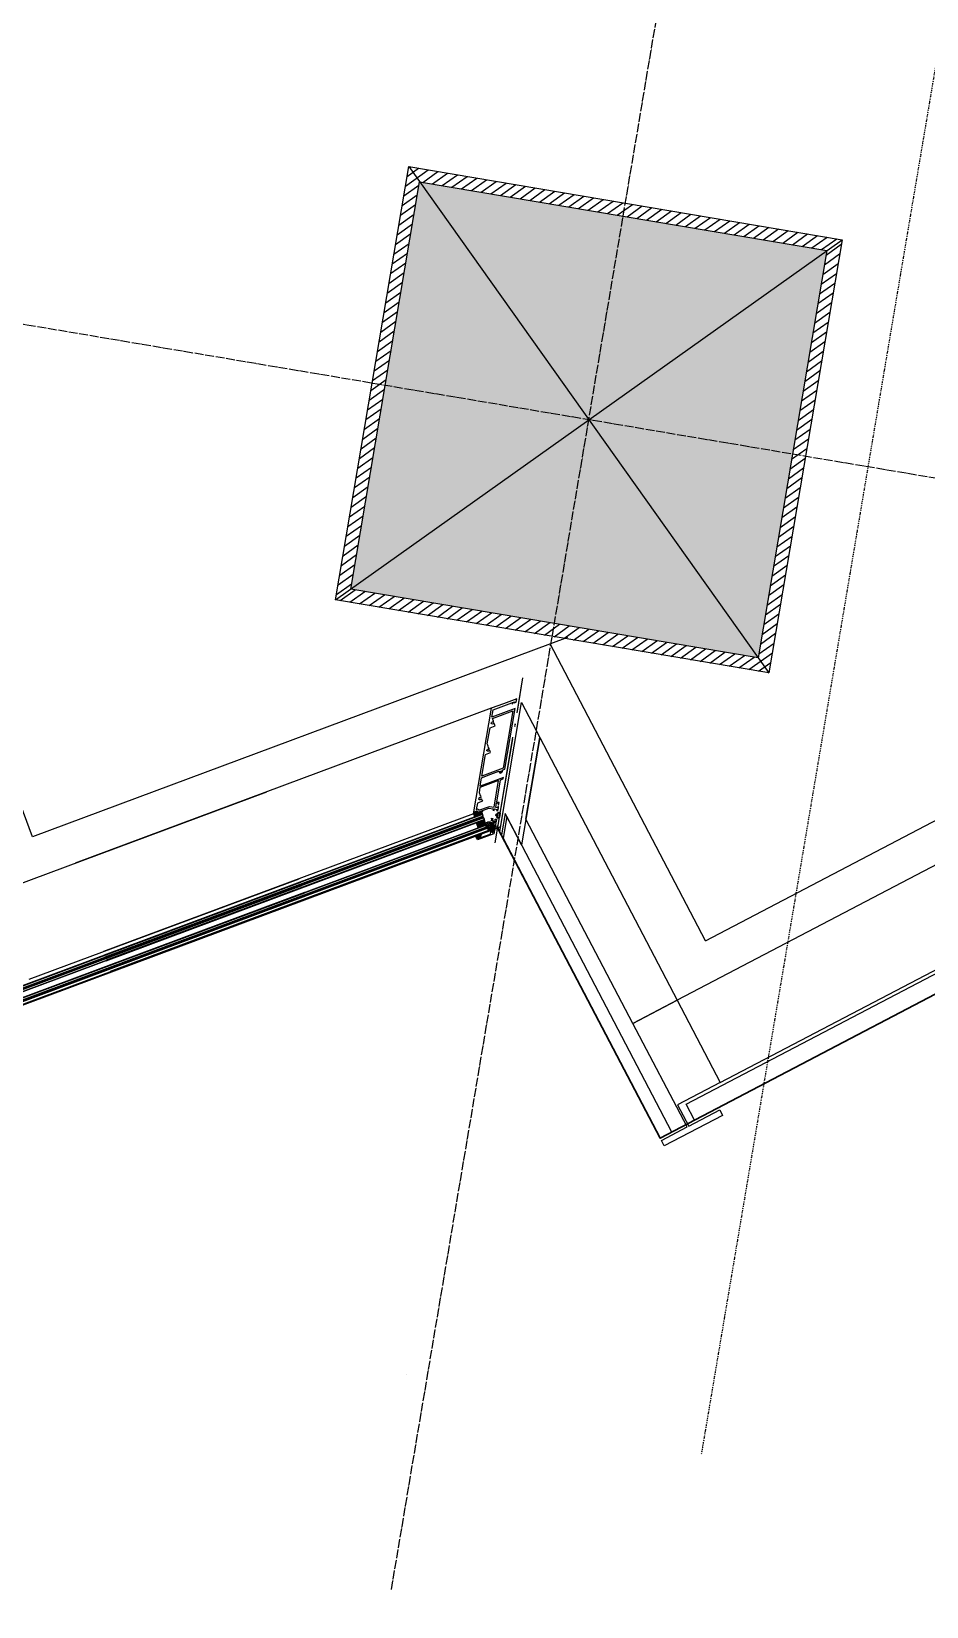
# Model space of a CAD drawing. Extents: x 12199666 to 24617114, y 1197707 to 2548648.
# Drawn here: x 12318444 to 12320480, y 1244491 to 1248075 of the extents above; entities that cross this region are included whole.
import ezdxf

# ---------------------------------------------------------------- set-up
doc = ezdxf.new("R2010")
doc.units = 0
doc.header["$LTSCALE"] = 10
doc.header["$MEASUREMENT"] = 0
for name, pattern in [('TX-COLS-T1-F10~F19$0$HIDDEN', [0.375, 0.25, -0.125]), ('TX-GRID-T1$0$TX-GRID-T1$0$DOTE', [2.42, 2, -0.2, 0.02, -0.2]), ('TX-PLAN-T1-DI$0$DASHDOT2', [0.5, 0.25, -0.125, 0, -0.125]), ('TX-PLAN-T1-F11$0$ACAD_ISO04W100', [30, 24, -3, 0, -3]), ('TX-PLAN-T1-F11$0$DASHED', [0.75, 0.5, -0.25])]:
    doc.linetypes.add(name, pattern=pattern)
doc.layers.add('TX-COLS-T1-F10~F19$0$0-COLS-定位用', color=21, linetype='Continuous', plot=False)
for name, color, linetype in [('TX-COLS-T1-F10~F19$0$0S-COLS', 90, 'TX-COLS-T1-F10~F19$0$HIDDEN'), ('TX-COLS-T1-F10~F19$0$0S-COLS-HATCH', 8, 'Continuous'), ('TX-COLS-T1-F10~F19$0$0S-SCOLS-LINE', 2, 'Continuous'), ('TX-GRID-T1$0$TX-GRID-T1$0$DOTE', 1, 'Continuous'), ('TX-PLAN-T1-DI$0$A-DIMS-100', 1, 'Continuous'), ('TX-PLAN-T1-F11$0$A-FIRE', 1, 'Continuous'), ('TX-PLAN-T1-F11$0$CW', 4, 'Continuous'), ('TX-PLAN-T1-F11$0$F-Alum', 4, 'Continuous'), ('TX-PLAN-T1-F11$0$F-center', 6, 'TX-PLAN-T1-F11$0$ACAD_ISO04W100'), ('TX-PLAN-T1-F11$0$F-concrete', 7, 'Continuous'), ('TX-PLAN-T1-F11$0$F-dim', 1, 'Continuous'), ('TX-PLAN-T1-F11$0$F-Gaskets', 8, 'Continuous'), ('TX-PLAN-T1-F11$0$F-Glass', 5, 'Continuous'), ('TX-PLAN-T1-F11$0$F-seslants', 8, 'Continuous'), ('TX-PLAN-T1-F11$0$F_MISC', 8, 'Continuous'), ('TX-PLAN-T1-F11$0$GLAZING', 8, 'Continuous'), ('TX-PLAN-T1-F11$0$Hatch', 8, 'Continuous'), ('TX-PLAN-T1-F11$0$Hatch @ 1 VP1', 8, 'Continuous'), ('TX-PLAN-T1-F11$0$Hatch @ 1 VPModel', 8, 'Continuous'), ('TX-PLAN-T1-F11$0$PJ', 4, 'Continuous'), ('TX-PLAN-T1-F11$0$TC', 4, 'Continuous')]:
    doc.layers.add(name, color=color, linetype=linetype)
for name, color, linetype, lineweight in [('TX-PLAN-T1-F11$0$_EDO-ALUMINIUM-SECTION', 90, 'Continuous', 30), ('TX-PLAN-T1-F11$0$Xref- ELE$0$Hatch', 9, 'Continuous', 13), ('TX-PLAN-T1-F11$0$Xref- ELE$0$Hatch @ 1 VP1', 9, 'Continuous', 13), ('TX-PLAN-T1-F11$0$Xref- ELE$0$Hatch @ 1 VPModel', 9, 'Continuous', 13), ('TX-PLAN-T1-F11$0$幕墙线', 114, 'Continuous', 30)]:
    doc.layers.add(name, color=color, linetype=linetype, lineweight=lineweight)
doc.styles.add('TX-PLAN-T1-DI$0$XD2008', font='xd-hzs.shx', dxfattribs={"width": 0.7, "bigfont": 'xd-hztxt.shx'})
doc.dimstyles.new('TX-PLAN-T1-DI$0$XD100', dxfattribs={"dimscale": 100, "dimtxt": 3.5, "dimasz": 1.5, "dimexe": 1, "dimexo": 2, "dimgap": 0.5, "dimtad": 1, "dimdec": 0, "dimdsep": 46, "dimtxsty": 'TX-PLAN-T1-DI$0$XD2008', "dimcen": 2.5, "dimclrt": 4, "dimaunit": 1, "dimadec": 0, "dimazin": 0, "dimtfac": 1, "dimtdec": 0, "dimtix": 1, "dimtmove": 2, "dimatfit": 3, "dimfxl": 0, "dimtolj": 1, "dimtzin": 0, "dimarcsym": 0})
pattern_1 = [(0, (41571.4629, 2291.4218), (1.42875, 0.824889), [0.9525, -1.905]), (120, (41571.4629, 2291.4218), (-1.42874983, 0.824889296), [0.9525, -1.905]), (60, (41571.4629, 2291.4218), (1.7e-07, 1.649778296), [-1.905, 0.9525])]
pattern_2 = [(45, (41571.4629, 2291.4218), (-1.122532015, 1.122532015), []), (135, (41571.4629, 2291.4218), (-1.122532015, -1.122532015), [])]
pattern_3 = [(45, (41571.4629, 2291.4218), (-1.122532015, 1.122532015), [])]
pattern_4 = [(45, (41571.4629, 2291.4218), (-1.122532015, 1.122532015), [])]
pattern_5 = [(45, (41571.4629, 2291.4218), (-1.122532015, 1.122532015), [])]

# ---------------------------------------------------------------- blocks, each defined once
blk = doc.blocks.new('TX-GRID-T1')
at = {"layer": 'TX-GRID-T1$0$TX-GRID-T1$0$DOTE', "linetype": 'TX-GRID-T1$0$TX-GRID-T1$0$DOTE'}
for p, q in [((12319262.7, 1244529.3), (12326316.4, 1286338.5)), ((12327353.9, 1245902.4), (12285446.2, 1252972.8))]:
    blk.add_line(p, q, dxfattribs=at)
blk = doc.blocks.new('*U163')
at = {"linetype": 'Continuous'}
for points in [[(-39.6, 1), (-39.6, 715.2), (-41.1, 715.2), (-41.1, 1)], [(-14, 1), (-14, 715.2), (-15.6, 715.2), (-15.6, 1)]]:
    blk.add_hatch(color=4, dxfattribs=at).paths.add_polyline_path(points)
at = {"layer": 'TX-PLAN-T1-F11$0$TC'}
h = blk.add_hatch(dxfattribs=at)
h.set_pattern_fill('ANSI37', color=256, scale=0.5, style=0)
h.set_pattern_definition(pattern_2)
edge = h.paths.add_edge_path()
edge.add_line((-27.6, 10), (-30.6, 10))
edge.add_line((-30.6, 10), (-32.1, 11.5))
edge.add_line((-32.1, 11.5), (-33.6, 11.5))
edge.add_line((-33.6, 11.5), (-33.6, 1))
edge.add_line((-33.6, 1), (-34.6, 0))
edge.add_arc((-27.6, -31.1), 31.9, 77.3332, 102.6668, ccw=False)
edge.add_line((-20.6, 0), (-21.6, 1))
edge.add_line((-21.6, 1), (-21.6, 11.5))
edge.add_line((-21.6, 11.5), (-23.1, 11.5))
edge.add_line((-23.1, 11.5), (-24.6, 10))
edge.add_line((-24.6, 10), (-27.6, 10))
h = blk.add_hatch(dxfattribs=at)
h.set_pattern_fill('ANSI31', color=256, scale=0.5, style=0)
h.set_pattern_definition(pattern_4)
h.paths.add_polyline_path([(-32.1, 20), (-32.1, 11.5), (-33.6, 11.5), (-33.6, 20)])
h = blk.add_hatch(dxfattribs=at)
h.set_pattern_fill('HONEY', color=256, scale=0.3, style=0)
h.set_pattern_definition(pattern_1)
h.paths.add_polyline_path([(-24.9, 10.8), (-23.9, 11.8), (-23.9, 19.2), (-31.3, 19.2), (-31.3, 11.8), (-30.2, 10.8)])
h = blk.add_hatch(dxfattribs=at)
h.set_pattern_fill('ANSI31', color=256, scale=0.5, style=0)
h.set_pattern_definition(pattern_3)
h.paths.add_polyline_path([(-23.1, 20), (-23.1, 11.5), (-21.6, 11.5), (-21.6, 20)])
h = blk.add_hatch(dxfattribs=at)
h.set_pattern_fill('ANSI31', color=256, scale=0.5, style=0)
h.set_pattern_definition(pattern_5)
h.paths.add_polyline_path([(-23.1, 20), (-23.1, 11.5), (-21.6, 11.5), (-21.6, 20)])
at = {"color": 4, "linetype": 'Continuous'}
for points in [[(-39.6, 1), (-39.6, 715.2), (-41.1, 715.2), (-41.1, 1)], [(-14, 1), (-14, 715.2), (-15.6, 715.2), (-15.6, 1)]]:
    blk.add_lwpolyline(points, close=True, dxfattribs=at)
at = {"layer": 'TX-PLAN-T1-F11$0$F-Glass'}
for points in [[(-49.1, 715.2), (-49.1, 1), (-48.1, 0), (-42.1, 0), (-41.1, 1), (-41.1, 715.2)], [(-33.6, 715.2), (-33.6, 1), (-34.6, 0), (-38.6, 0), (-39.6, 1), (-39.6, 715.2)], [(-21.6, 715.2), (-21.6, 1), (-20.6, 0), (-16.6, 0), (-15.6, 1), (-15.6, 715.2)], [(-14, 715.2), (-14, 1), (-13, 0), (-9, 0), (-8, 1), (-8, 715.2)]]:
    blk.add_lwpolyline(points, dxfattribs=at)
at = {"layer": 'TX-PLAN-T1-F11$0$PJ'}
blk.add_lwpolyline([(-27.6, 10), (-30.6, 10), (-32.1, 11.5), (-33.6, 11.5), (-33.6, 1), (-34.6, 0, -0.110991), (-20.6, 0), (-21.6, 1), (-21.6, 11.5), (-23.1, 11.5), (-24.6, 10)], format="xyb", close=True, dxfattribs=at)
for points in [[(-32.1, 20), (-32.1, 11.5), (-33.6, 11.5), (-33.6, 20)], [(-23.1, 20), (-23.1, 11.5), (-21.6, 11.5), (-21.6, 20)], [(-23.1, 20), (-23.1, 11.5), (-21.6, 11.5), (-21.6, 20)]]:
    blk.add_lwpolyline(points, close=True, dxfattribs=at)
at = {"layer": 'TX-PLAN-T1-F11$0$PJ', "ltscale": 3}
for points in [[(-24.6, 10), (-23.1, 11.5), (-23.1, 20), (-32.1, 20), (-32.1, 11.5), (-30.6, 10)], [(-24.9, 10.8), (-23.9, 11.8), (-23.9, 19.2), (-31.3, 19.2), (-31.3, 11.8), (-30.2, 10.8)]]:
    blk.add_lwpolyline(points, close=True, dxfattribs=at)
at = {"layer": 'TX-PLAN-T1-F11$0$TC', "color": 9, "linetype": 'Continuous'}
for p, q in [((-48.1, 0), (-48.1, 715.2)), ((-42.1, 0), (-42.1, 715.2)), ((-38.6, 0), (-38.6, 715.2)), ((-34.6, 0), (-34.6, 715.2)), ((-20.6, 0), (-20.6, 715.2)), ((-16.6, 0), (-16.6, 715.2)), ((-13, 0), (-13, 715.2)), ((-9, 0), (-9, 715.2))]:
    blk.add_line(p, q, dxfattribs=at)
blk = doc.blocks.new('*U339')
at = {"layer": 'TX-PLAN-T1-F11$0$Xref- ELE$0$Hatch @ 1 VP1'}
h = blk.add_hatch(dxfattribs=at)
h.set_pattern_fill('M_GASKET-PISA', color=256, pattern_type=2)
h.set_pattern_definition([(35.423616, (-1214.7614, -14855.408), (-0.86942565, 1.22233344), []), (125.423616, (-1214.7614, -14855.408), (-1.22233344, -0.86942565), [])])
edge = h.paths.add_edge_path(flags=16)
edge.add_line((-41815.1, 17823.4), (-41813.8, 17823.4))
edge.add_arc((-41813.8, 17822.9), 0.5, -90, 90, ccw=False)
edge.add_line((-41813.8, 17822.4), (-41815.1, 17822.4))
edge.add_arc((-41815.1, 17822.9), 0.5, 90, 270, ccw=False)
edge = h.paths.add_edge_path()
edge.add_line((-41813.3, 17818.4), (-41813.3, 17821.4))
edge.add_line((-41813.3, 17821.4), (-41815, 17821.4))
edge.add_line((-41815, 17821.4), (-41815, 17820.7))
edge.add_arc((-41815.3, 17820.7), 0.3, -115.0576, 0, ccw=False)
edge.add_arc((-41813.1, 17822.9), 3.38, 133.0707, 226.9293, ccw=False)
edge.add_arc((-41815.3, 17825.1), 0.3, 0, 115.0576, ccw=False)
edge.add_line((-41815, 17825.1), (-41815, 17824.4))
edge.add_line((-41815, 17824.4), (-41813.3, 17824.4))
edge.add_line((-41813.3, 17824.4), (-41813.3, 17827.4))
edge.add_arc((-41810.3, 17826.9), 3.05, 10.3889, 169.6111, ccw=False)
edge.add_line((-41807.3, 17827.4), (-41807.3, 17818.4))
edge.add_arc((-41810.3, 17819), 3.05, 190.3889, 349.6111, ccw=False)
edge.add_line((-41812.1, 17818.4), (-41812.1, 17827.4))
edge.add_arc((-41810.3, 17826.8), 1.9, 18.3247, 161.6753, ccw=False)
edge.add_line((-41808.5, 17827.4), (-41808.5, 17818.4))
edge.add_arc((-41810.3, 17819), 1.9, 198.3247, 341.6753, ccw=False)
at = {"layer": 'TX-PLAN-T1-F11$0$Xref- ELE$0$Hatch @ 1 VPModel'}
h = blk.add_hatch(dxfattribs=at)
h.set_pattern_fill('M_GASKET-PISA', color=256, pattern_type=2)
h.set_pattern_definition([(45, (-1214.7614, -14855.408), (-1.06066017, 1.06066017), []), (135, (-1214.7614, -14855.408), (-1.06066017, -1.06066017), [])])
edge = h.paths.add_edge_path(flags=16)
edge.add_line((-41815.1, 17823.4), (-41813.8, 17823.4))
edge.add_arc((-41813.8, 17822.9), 0.5, -90, 90, ccw=False)
edge.add_line((-41813.8, 17822.4), (-41815.1, 17822.4))
edge.add_arc((-41815.1, 17822.9), 0.5, 90, 270, ccw=False)
edge = h.paths.add_edge_path()
edge.add_line((-41813.3, 17818.4), (-41813.3, 17821.4))
edge.add_line((-41813.3, 17821.4), (-41815, 17821.4))
edge.add_line((-41815, 17821.4), (-41815, 17820.7))
edge.add_arc((-41815.3, 17820.7), 0.3, -115.0576, 0, ccw=False)
edge.add_arc((-41813.1, 17822.9), 3.38, 133.0707, 226.9293, ccw=False)
edge.add_arc((-41815.3, 17825.1), 0.3, 0, 115.0576, ccw=False)
edge.add_line((-41815, 17825.1), (-41815, 17824.4))
edge.add_line((-41815, 17824.4), (-41813.3, 17824.4))
edge.add_line((-41813.3, 17824.4), (-41813.3, 17827.4))
edge.add_arc((-41810.3, 17826.9), 3.05, 10.3889, 169.6111, ccw=False)
edge.add_line((-41807.3, 17827.4), (-41807.3, 17818.4))
edge.add_arc((-41810.3, 17819), 3.05, 190.3889, 349.6111, ccw=False)
edge.add_line((-41812.1, 17818.4), (-41812.1, 17827.4))
edge.add_arc((-41810.3, 17826.8), 1.9, 18.3247, 161.6753, ccw=False)
edge.add_line((-41808.5, 17827.4), (-41808.5, 17818.4))
edge.add_arc((-41810.3, 17819), 1.9, 198.3247, 341.6753, ccw=False)
blk = doc.blocks.new('TX-PLAN-T1-F11$0$Xref- ELE$0$GAE0002', base_point=(-41818.8, 17822.9))
at = {"color": 0, "linetype": 'ByBlock'}
for points in [[(-41813.3, 17818.4), (-41813.3, 17821.4), (-41815, 17821.4), (-41815, 17820.7, -0.548946), (-41815.4, 17820.4, -0.434079), (-41815.4, 17825.4, -0.548946), (-41815, 17825.1), (-41815, 17824.4), (-41813.3, 17824.4), (-41813.3, 17827.4, -0.833333), (-41807.3, 17827.4), (-41807.3, 17818.4, -0.833333), (-41813.3, 17818.4)], [(-41812.1, 17818.4), (-41812.1, 17827.4, -0.722222), (-41808.5, 17827.4), (-41808.5, 17818.4, -0.722222), (-41812.1, 17818.4)]]:
    blk.add_lwpolyline(points, format="xyb", dxfattribs=at)
blk.add_lwpolyline([(-41815.1, 17823.4), (-41813.8, 17823.4, -1), (-41813.8, 17822.4), (-41815.1, 17822.4, -1)], format="xyb", close=True, dxfattribs=at)
at = {"layer": 'TX-PLAN-T1-F11$0$Xref- ELE$0$Hatch'}
blk.add_blockref('*U339', (0, 0), dxfattribs=at)
blk = doc.blocks.new('*U340')
at = {"layer": 'TX-PLAN-T1-F11$0$Hatch @ 1 VP1'}
h = blk.add_hatch(dxfattribs=at)
h.set_pattern_fill('M_GASKET-PISA', color=256, style=0, pattern_type=2)
h.set_pattern_definition([(35.4236, (46.6097, 1.2635), (-0.869426, 1.222333), []), (125.4236, (46.6097, 1.2635), (-1.222333, -0.869426), [])])
edge = h.paths.add_edge_path()
edge.add_arc((-1, 2.7), 1.5, 270, 310.5724)
edge.add_line((0, 1.6), (1.2, 2.6))
edge.add_arc((2.2, 1.5), 1.5, 90, 130.5724, ccw=False)
edge.add_line((2.2, 3), (2.7, 3))
edge.add_arc((2.7, 6), 3, 270, 323.2383)
edge.add_line((5.1, 4.2), (7.7, 7.6))
edge.add_arc((7.8, 7.6), 0.1, 115.9383, 143.2383, ccw=False)
edge.add_line((7.7, 7.7), (9.5, 8.5))
edge.add_arc((9.4, 8.8), 0.25, 295.907, 450)
edge.add_line((9.4, 9), (6.6, 9))
edge.add_line((6.6, 9), (4.8, 8))
edge.add_arc((3.6, 10.3), 2.5, 214.0621, 297.3, ccw=False)
edge.add_arc((1.3, 8.7), 0.3, 34.0621, 90)
edge.add_line((1.3, 9), (-1.6, 9))
edge.add_arc((-1.6, 8.8), 0.25, 90, 256.4771)
edge.add_line((-1.6, 8.5), (0, 8.1))
edge.add_arc((-0.1, 8), 0.1, -90, 75.8013, ccw=False)
edge.add_line((-0.1, 7.9), (-0.1, 7.9))
edge.add_arc((-0.1, 10.4), 2.5, 215.2344, 270, ccw=False)
edge.add_arc((-2.2, 8.9), 0.1, 35.2344, 90)
edge.add_line((-2.2, 9), (-4.9, 9))
edge.add_arc((-4.9, 8.8), 0.25, 90, 256.4771)
edge.add_line((-4.9, 8.5), (-3.3, 8.1))
edge.add_arc((-3.3, 8), 0.1, -90, 75.8013, ccw=False)
edge.add_line((-3.3, 7.9), (-3.4, 7.9))
edge.add_arc((-3.4, 10.4), 2.5, 214.3262, 270, ccw=False)
edge.add_arc((-5.5, 8.9), 0.1, 34.3262, 110.1545)
edge.add_arc((-6.4, 11.4), 2.5, 265.3665, 290.1545, ccw=False)
edge.add_line((-6.6, 8.9), (-8.1, 9))
edge.add_arc((-8.1, 8.8), 0.25, 85.3665, 250.788)
edge.add_line((-8.2, 8.5), (-7.4, 8.2))
edge.add_arc((-8.1, 6.4), 2, 8.4736, 70.6401, ccw=False)
edge.add_line((-6.1, 6.6), (-5.2, 2))
edge.add_arc((-4.7, 2.1), 0.5, 188.4922, 360)
edge.add_line((-4.2, 2.1), (-4.2, 2.7))
edge.add_arc((-3.9, 2.7), 0.3, 90, 180, ccw=False)
edge.add_line((-3.9, 3), (-1.6, 3))
edge.add_arc((-1.6, 2.7), 0.3, 0, 90, ccw=False)
edge.add_line((-1.3, 2.7), (-1.3, 1.4))
edge.add_arc((-1.1, 1.4), 0.2, 180, 270)
edge.add_line((-1.1, 1.2), (-1, 1.2))
edge = h.paths.add_edge_path(flags=16)
edge.add_arc((-1.3, 5.2), 0.5, 188.3111, 270)
edge.add_line((-1.3, 4.7), (1.5, 4.7))
edge.add_arc((1.5, 5.2), 0.5, 270, 323.2383)
edge.add_line((1.9, 4.9), (2.3, 5.4))
edge.add_arc((1.9, 5.7), 0.5, 323.2383, 450)
edge.add_line((1.9, 6.2), (-1.5, 6.2))
edge.add_arc((-1.5, 5.7), 0.5, 90, 188.3111)
edge.add_line((-2, 5.6), (-1.8, 5.1))
at = {"layer": 'TX-PLAN-T1-F11$0$Hatch @ 1 VPModel'}
h = blk.add_hatch(dxfattribs=at)
h.set_pattern_fill('M_GASKET-PISA', color=256, style=0, pattern_type=2)
h.set_pattern_definition([(45, (45.75, 9), (-1.06066, 1.06066), []), (135, (45.75, 9), (-1.06066, -1.06066), [])])
edge = h.paths.add_edge_path()
edge.add_arc((-1, 2.7), 1.5, 270, 310.5724)
edge.add_line((0, 1.6), (1.2, 2.6))
edge.add_arc((2.2, 1.5), 1.5, 90, 130.5724, ccw=False)
edge.add_line((2.2, 3), (2.7, 3))
edge.add_arc((2.7, 6), 3, 270, 323.2383)
edge.add_line((5.1, 4.2), (7.7, 7.6))
edge.add_arc((7.8, 7.6), 0.1, 115.9383, 143.2383, ccw=False)
edge.add_line((7.7, 7.7), (9.5, 8.5))
edge.add_arc((9.4, 8.8), 0.25, 295.907, 450)
edge.add_line((9.4, 9), (6.6, 9))
edge.add_line((6.6, 9), (4.8, 8))
edge.add_arc((3.6, 10.3), 2.5, 214.0621, 297.3, ccw=False)
edge.add_arc((1.3, 8.7), 0.3, 34.0621, 90)
edge.add_line((1.3, 9), (-1.6, 9))
edge.add_arc((-1.6, 8.8), 0.25, 90, 256.4771)
edge.add_line((-1.6, 8.5), (0, 8.1))
edge.add_arc((-0.1, 8), 0.1, -90, 75.8013, ccw=False)
edge.add_line((-0.1, 7.9), (-0.1, 7.9))
edge.add_arc((-0.1, 10.4), 2.5, 215.2344, 270, ccw=False)
edge.add_arc((-2.2, 8.9), 0.1, 35.2344, 90)
edge.add_line((-2.2, 9), (-4.9, 9))
edge.add_arc((-4.9, 8.8), 0.25, 90, 256.4771)
edge.add_line((-4.9, 8.5), (-3.3, 8.1))
edge.add_arc((-3.3, 8), 0.1, -90, 75.8013, ccw=False)
edge.add_line((-3.3, 7.9), (-3.4, 7.9))
edge.add_arc((-3.4, 10.4), 2.5, 214.3262, 270, ccw=False)
edge.add_arc((-5.5, 8.9), 0.1, 34.3262, 110.1545)
edge.add_arc((-6.4, 11.4), 2.5, 265.3665, 290.1545, ccw=False)
edge.add_line((-6.6, 8.9), (-8.1, 9))
edge.add_arc((-8.1, 8.8), 0.25, 85.3665, 250.788)
edge.add_line((-8.2, 8.5), (-7.4, 8.2))
edge.add_arc((-8.1, 6.4), 2, 8.4736, 70.6401, ccw=False)
edge.add_line((-6.1, 6.6), (-5.2, 2))
edge.add_arc((-4.7, 2.1), 0.5, 188.4922, 360)
edge.add_line((-4.2, 2.1), (-4.2, 2.7))
edge.add_arc((-3.9, 2.7), 0.3, 90, 180, ccw=False)
edge.add_line((-3.9, 3), (-1.6, 3))
edge.add_arc((-1.6, 2.7), 0.3, 0, 90, ccw=False)
edge.add_line((-1.3, 2.7), (-1.3, 1.4))
edge.add_arc((-1.1, 1.4), 0.2, 180, 270)
edge.add_line((-1.1, 1.2), (-1, 1.2))
edge = h.paths.add_edge_path(flags=16)
edge.add_arc((-1.3, 5.2), 0.5, 188.3111, 270)
edge.add_line((-1.3, 4.7), (1.5, 4.7))
edge.add_arc((1.5, 5.2), 0.5, 270, 323.2383)
edge.add_line((1.9, 4.9), (2.3, 5.4))
edge.add_arc((1.9, 5.7), 0.5, 323.2383, 450)
edge.add_line((1.9, 6.2), (-1.5, 6.2))
edge.add_arc((-1.5, 5.7), 0.5, 90, 188.3111)
edge.add_line((-2, 5.6), (-1.8, 5.1))
blk = doc.blocks.new('TX-PLAN-T1-F11$0$A$C08103915')
at = {"layer": 'TX-PLAN-T1-F11$0$Hatch'}
blk.add_blockref('*U340', (0, 0), dxfattribs=at)
blk = doc.blocks.new('TX-PLAN-T1-F11$0$A$C57E61DF8')
at = {"layer": 'TX-PLAN-T1-F11$0$GLAZING'}
h = blk.add_hatch(dxfattribs=at)
h.set_pattern_fill('ANSI37', color=256, scale=10)
h.set_pattern_definition([(45, (33510.5937, 50850.5691), (-0.883883476, 0.883883476), []), (135, (33510.5937, 50850.5691), (-0.883883476, -0.883883476), [])])
h.paths.add_polyline_path([(0, -11.2), (-0.3, -11), (-0.7, -10.2), (-0.9, -10), (-1.3, -10.2), (-1.6, -11), (-2, -11.2), (-2.3, -11), (-2.6, -10.2), (-3, -10), (-3.3, -10.2), (-3.6, -11), (-4, -11.2), (-4.3, -11), (-5, -10), (-5.5, -10.7), (-6.2, -11.2), (-6.6, -11.2), (-6.9, -11), (-7, -10.8), (-6.3, -10.1), (-5.7, -8.7), (-5.6, -8.2), (-5.4, -3.5), (-5.1, -3.2), (-2.1, -3.2), (-2.1, -2), (-2.2, -1.7), (-3.2, -1.6), (-3.3, -1.4), (-3.2, -1.2), (-2, 0), (0, 0), (2, 0), (3.3, -1.2), (3.3, -1.4), (3.2, -1.6), (2.2, -1.7), (2.1, -2), (2.1, -3.2), (4.4, -3.2), (4.7, -3.5), (4.7, -10), (4.4, -11), (4, -11.2), (4.1, -11.2), (3.7, -11), (3.3, -10.2), (3, -10), (2.7, -10.2), (2.4, -11), (2, -11.2), (1.7, -11), (1.4, -10.2), (1, -10), (0.7, -10.2), (0.4, -11)])
at = {"layer": 'TX-PLAN-T1-F11$0$GLAZING', "flags": 128}
blk.add_lwpolyline([(0, -11.2), (-0.3, -11), (-0.7, -10.2), (-0.9, -10), (-1.3, -10.2), (-1.6, -11), (-2, -11.2), (-2.3, -11), (-2.6, -10.2), (-3, -10), (-3.3, -10.2), (-3.6, -11), (-4, -11.2), (-4.3, -11), (-5, -10), (-5.5, -10.7), (-6.2, -11.2), (-6.6, -11.2), (-6.9, -11), (-7, -10.8), (-6.3, -10.1), (-5.7, -8.7), (-5.6, -8.2), (-5.4, -3.5), (-5.1, -3.2), (-2.1, -3.2), (-2.1, -2), (-2.2, -1.7), (-3.2, -1.6), (-3.3, -1.4), (-3.2, -1.2), (-2, 0), (0, 0), (2, 0), (3.3, -1.2), (3.3, -1.4), (3.2, -1.6), (2.2, -1.7), (2.1, -2), (2.1, -3.2), (4.4, -3.2), (4.7, -3.5), (4.7, -10), (4.4, -11), (4, -11.2), (4.1, -11.2), (3.7, -11), (3.3, -10.2), (3, -10), (2.7, -10.2), (2.4, -11), (2, -11.2), (1.7, -11), (1.4, -10.2), (1, -10), (0.7, -10.2), (0.4, -11)], close=True, dxfattribs=at)
blk = doc.blocks.new('*U161')
at = {"linetype": 'Continuous'}
for points in [[(-39.6, 1), (-39.6, 918.7), (-41.1, 918.7), (-41.1, 1)], [(-14, 1), (-14, 918.7), (-15.6, 918.7), (-15.6, 1)]]:
    blk.add_hatch(color=4, dxfattribs=at).paths.add_polyline_path(points)
at = {"layer": 'TX-PLAN-T1-F11$0$TC'}
h = blk.add_hatch(dxfattribs=at)
h.set_pattern_fill('ANSI37', color=256, scale=0.5, style=0)
h.set_pattern_definition(pattern_2)
edge = h.paths.add_edge_path()
edge.add_line((-27.6, 10), (-30.6, 10))
edge.add_line((-30.6, 10), (-32.1, 11.5))
edge.add_line((-32.1, 11.5), (-33.6, 11.5))
edge.add_line((-33.6, 11.5), (-33.6, 1))
edge.add_line((-33.6, 1), (-34.6, 0))
edge.add_arc((-27.6, -31.1), 31.9, 77.3332, 102.6668, ccw=False)
edge.add_line((-20.6, 0), (-21.6, 1))
edge.add_line((-21.6, 1), (-21.6, 11.5))
edge.add_line((-21.6, 11.5), (-23.1, 11.5))
edge.add_line((-23.1, 11.5), (-24.6, 10))
edge.add_line((-24.6, 10), (-27.6, 10))
h = blk.add_hatch(dxfattribs=at)
h.set_pattern_fill('ANSI31', color=256, scale=0.5, style=0)
h.set_pattern_definition(pattern_4)
h.paths.add_polyline_path([(-32.1, 20), (-32.1, 11.5), (-33.6, 11.5), (-33.6, 20)])
h = blk.add_hatch(dxfattribs=at)
h.set_pattern_fill('HONEY', color=256, scale=0.3, style=0)
h.set_pattern_definition(pattern_1)
h.paths.add_polyline_path([(-24.9, 10.8), (-23.9, 11.8), (-23.9, 19.2), (-31.3, 19.2), (-31.3, 11.8), (-30.2, 10.8)])
h = blk.add_hatch(dxfattribs=at)
h.set_pattern_fill('ANSI31', color=256, scale=0.5, style=0)
h.set_pattern_definition(pattern_3)
h.paths.add_polyline_path([(-23.1, 20), (-23.1, 11.5), (-21.6, 11.5), (-21.6, 20)])
h = blk.add_hatch(dxfattribs=at)
h.set_pattern_fill('ANSI31', color=256, scale=0.5, style=0)
h.set_pattern_definition(pattern_5)
h.paths.add_polyline_path([(-23.1, 20), (-23.1, 11.5), (-21.6, 11.5), (-21.6, 20)])
at = {"color": 4, "linetype": 'Continuous'}
for points in [[(-39.6, 1), (-39.6, 918.7), (-41.1, 918.7), (-41.1, 1)], [(-14, 1), (-14, 918.7), (-15.6, 918.7), (-15.6, 1)]]:
    blk.add_lwpolyline(points, close=True, dxfattribs=at)
at = {"layer": 'TX-PLAN-T1-F11$0$F-Glass'}
for points in [[(-49.1, 918.7), (-49.1, 1), (-48.1, 0), (-42.1, 0), (-41.1, 1), (-41.1, 918.7)], [(-33.6, 918.7), (-33.6, 1), (-34.6, 0), (-38.6, 0), (-39.6, 1), (-39.6, 918.7)], [(-21.6, 918.7), (-21.6, 1), (-20.6, 0), (-16.6, 0), (-15.6, 1), (-15.6, 918.7)], [(-14, 918.7), (-14, 1), (-13, 0), (-9, 0), (-8, 1), (-8, 918.7)]]:
    blk.add_lwpolyline(points, dxfattribs=at)
at = {"layer": 'TX-PLAN-T1-F11$0$PJ'}
blk.add_lwpolyline([(-27.6, 10), (-30.6, 10), (-32.1, 11.5), (-33.6, 11.5), (-33.6, 1), (-34.6, 0, -0.110991), (-20.6, 0), (-21.6, 1), (-21.6, 11.5), (-23.1, 11.5), (-24.6, 10)], format="xyb", close=True, dxfattribs=at)
for points in [[(-32.1, 20), (-32.1, 11.5), (-33.6, 11.5), (-33.6, 20)], [(-23.1, 20), (-23.1, 11.5), (-21.6, 11.5), (-21.6, 20)], [(-23.1, 20), (-23.1, 11.5), (-21.6, 11.5), (-21.6, 20)]]:
    blk.add_lwpolyline(points, close=True, dxfattribs=at)
at = {"layer": 'TX-PLAN-T1-F11$0$PJ', "ltscale": 3}
for points in [[(-24.6, 10), (-23.1, 11.5), (-23.1, 20), (-32.1, 20), (-32.1, 11.5), (-30.6, 10)], [(-24.9, 10.8), (-23.9, 11.8), (-23.9, 19.2), (-31.3, 19.2), (-31.3, 11.8), (-30.2, 10.8)]]:
    blk.add_lwpolyline(points, close=True, dxfattribs=at)
at = {"layer": 'TX-PLAN-T1-F11$0$TC', "color": 9, "linetype": 'Continuous'}
for p, q in [((-48.1, 0), (-48.1, 918.7)), ((-42.1, 0), (-42.1, 918.7)), ((-38.6, 0), (-38.6, 918.7)), ((-34.6, 0), (-34.6, 918.7)), ((-20.6, 0), (-20.6, 918.7)), ((-16.6, 0), (-16.6, 918.7)), ((-13, 0), (-13, 918.7)), ((-9, 0), (-9, 918.7))]:
    blk.add_line(p, q, dxfattribs=at)
blk = doc.blocks.new('TX-PLAN-T1-F11$0$A$C3FFC0167')
at = {"layer": 'TX-PLAN-T1-F11$0$F-dim'}
for p, q in [((-5, 0), (5, 0)), ((0, 5), (0, -5))]:
    blk.add_line(p, q, dxfattribs=at)
blk.add_circle((0, 0), 2, dxfattribs=at)
blk = doc.blocks.new('TX-PLAN-T1-F11$0$TY001')
at = {"layer": 'TX-PLAN-T1-F11$0$F-seslants'}
h = blk.add_hatch(dxfattribs=at)
h.set_pattern_fill('ANSI37', color=256, scale=10, angle=30.016)
h.set_pattern_definition([(75.016, (4991.4407, 60834.7197), (-1.20749758, 0.323186622), []), (165.016, (4991.4407, 60834.7197), (-0.323186622, -1.20749758), [])])
edge = h.paths.add_edge_path()
edge.add_ellipse((1467, 29.7), major_axis=(7.26, 3.7), ratio=1, start_angle=125.9727, end_angle=191.3847, ccw=False)
edge.add_line((1459.8, 33.4), (1450.1, 27.8))
edge.add_line((1450.1, 27.8), (1454.1, 20.9))
edge.add_line((1454.1, 20.9), (1460.7, 24.7))
h = blk.add_hatch(dxfattribs=at)
h.set_pattern_fill('ANSI36', color=256, scale=10)
h.set_pattern_definition([(45, (53159.1501, 73373.3116), (0.662912607, 2.43067956), [3.125, -0.625, 0, -0.625])])
h.paths.add_polyline_path([(1475.7, -3), (1475.7, -3), (1476.5, -4.3), (1477.9, -4.7), (1480.9, -9.9), (1480.5, -11.3, -0.1087), (1486, -5.4, -0.383665), (1487, -4.5), (1487.5, -4.5, -0.01575), (1488.5, -3.9), (1488.5, 0.5), (1486.4, 0.5), (1486, 0.9), (1486, 1.3, -0.485481)])
at = {"layer": 'TX-PLAN-T1-F11$0$Hatch'}
h = blk.add_hatch(dxfattribs=at)
h.set_pattern_fill('HEX', color=256, scale=10)
h.set_pattern_definition([(0, (53159.15, 73373.3116), (0, 2.16506351), [1.25, -2.5]), (120, (53159.15, 73373.3116), (-1.875, -1.082531755), [1.25, -2.5]), (60, (53160.4, 73373.3116), (-1.875, 1.082531755), [1.25, -2.5])])
edge = h.paths.add_edge_path()
edge.add_arc((1479.2, 3.2), 7.09, 0, 360)
at = {"color": 8, "linetype": 'TX-PLAN-T1-F11$0$DASHED'}
for p, q in [((1493.7, 4.2), (1486, 4.2)), ((1493.7, 0.9), (1486, 0.9)), ((1486.4, 4.5), (1486.4, 0.5)), ((1493.7, 4.5), (1493.7, 0.5))]:
    blk.add_line(p, q, dxfattribs=at)
blk.add_lwpolyline([(1493.7, 0.5), (1494, 0.9), (1494, 4.2), (1493.7, 4.5), (1486.4, 4.5), (1486, 4.2), (1486, 0.9), (1486.4, 0.5)], close=True, dxfattribs=at)
at = {"layer": 'TX-PLAN-T1-F11$0$CW'}
blk.add_lwpolyline([(1486.3, 12.9), (1486.3, 3.5, 0.2536), (1486.7, 2.7), (1488.3, 1.7, -0.2536), (1488.5, 1.2), (1488.5, -6.1, 0.645751), (1489.1, -7.4), (1489.5, -7.4, 0.381264), (1490.3, -6.7), (1491, -2.5), (1491, 6, 0.57735), (1490.6, 6.3), (1489.5, 5.6, -0.57735), (1489, 5.9), (1489, 12.9)], format="xyb", dxfattribs=at)
at = {"layer": 'TX-PLAN-T1-F11$0$F-Alum'}
for p, q in [((1440, 265.6), (565.2, -239.8)), ((1440.2, 22.1, 0.1), (662.4, -427.3, 0.1)), ((401.2, -334.6), (968.8, -6.6)), ((506.3, -517.4), (1074, -189.5))]:
    blk.add_line(p, q, dxfattribs=at)
for points in [[(1494, 44.9), (1494, 44.9), (1494, 44.9), (1494, 44.9), (1494, 44.9), (1494, 44.9), (1494, 47.9), (1492, 47.9), (1492, 44.9), (1488.2, 44.9), (1488.2, 55.3), (1492, 55.3), (1492, 52.3), (1494, 52.3), (1494, 57.3), (1488.2, 57.3), (1488.2, 57.3), (1488.2, 108.8), (1488.2, 108.8), (1494, 112.2), (1494, 115.2), (1465.9, 99), (1445, 86.9), (1445, 106.1), (1464.7, 117.5), (1481.2, 127.1, -0.414214), (1481.5, 127), (1483.2, 124.1, 0.414214), (1483.4, 124.1), (1485.7, 125.4, 0.371001), (1485.7, 125.8, 0.371001), (1485.3, 126), (1484.3, 125.5, -0.414214), (1484.1, 125.5), (1483.5, 126.5, -0.414214), (1483.6, 126.7), (1487.7, 129.1, -0.414214), (1488, 129), (1488.5, 128.1, -0.414214), (1488.5, 127.8), (1487.5, 127.3, 0.324751), (1487.5, 126.8, 0.324751), (1487.9, 126.7), (1489.7, 127.7), (1489.7, 131.9), (1494, 134.4), (1494, 273.9), (1445, 245.6), (1445, 262.9), (1484.3, 285.6), (1485.3, 283.9, 0.414214), (1485.6, 283.8), (1487.8, 285.1, 0.370983), (1487.8, 285.5, 0.370983), (1487.4, 285.7), (1486.5, 285.2, -0.414214), (1486.2, 285.3), (1485.7, 286.2, -0.414214), (1485.7, 286.5), (1489.9, 288.8, -0.414214), (1490.1, 288.8), (1490.7, 287.8, -0.414214), (1490.6, 287.6), (1489.7, 287, 0.386506), (1489.6, 286.6, 0.386506), (1490, 286.4), (1494, 288.7), (1494, 296.8), (1465.8, 280.5), (1440, 265.6), (1440, 22), (1444, 24.3, 0.360318), (1444, 24.8, 0.348342), (1443.6, 25), (1442.5, 24.3), (1441.5, 26, -0.414214), (1441.9, 27.3), (1446.5, 30, -0.414214), (1447.9, 29.7), (1448.9, 28), (1447.7, 27.3, 0.361419), (1447.7, 26.9, 0.36215), (1448.1, 26.7), (1472.7, 40.9, -0.131724), (1472.7, 40.9), (1483, 40.9, -0.414214), (1483.5, 40.4), (1483.5, 39.7, -0.359508), (1483.3, 39.4, 0.263725), (1483, 39.2), (1482.5, 37.8, 0.087489), (1482.5, 37.7, 0.414214), (1482.8, 37.4, 0.02182), (1482.8, 37.4), (1485.2, 37.6, 0.176327), (1485.4, 37.7), (1485.7, 38, 0.198912), (1485.8, 38.2, 0.065543), (1485.8, 38.2, 0.267949), (1485.7, 38.4), (1485.5, 38.4, -0.267949), (1485.3, 38.6), (1484.8, 40.5, -0.065543), (1484.8, 40.6), (1484.8, 40.8, -0.000521), (1484.8, 40.8, -0.687733), (1485.3, 41, 0.213422), (1485.5, 40.9), (1491.9, 40.9, -0.414214), (1492.2, 40.6), (1492.2, 40.4, -0.137852), (1492.2, 40.2), (1491.1, 38.5, 0.585498), (1491.4, 38.1), (1493.8, 38.1, 0.414214), (1494, 38.3), (1494, 44.9)], [(1494, -11.3), (1494, -15), (1459.4, -35), (1458.4, -33.2), (1459.1, -32.8), (1458.2, -31.3, -0.414214), (1458.3, -31), (1460, -30, -0.414214), (1460.3, -30.1), (1460.7, -30.8), (1459.9, -31.3), (1460.6, -32.5), (1465.4, -29.8), (1464.7, -28.5), (1463.8, -29), (1463.4, -28.3, -0.414214), (1463.5, -28), (1465.3, -27, -0.414214), (1465.6, -27.1), (1466.2, -28.2), (1485.8, -16.9, 0.268486), (1486, -16.5), (1486, -5.5, -0.414214), (1487, -4.5), (1487.5, -4.5, -0.618034), (1488.3, -6.1), (1488.3, -11.5, 0.414214), (1489.3, -12.5), (1490.5, -12.5, 0.414214), (1491.5, -11.5), (1491.5, -1), (1491, -0.5), (1491, 6, 0.57735), (1490.6, 6.3), (1490, 5.9, -0.57735), (1489.5, 6.2), (1489.5, 6.5, -0.220656), (1491.5, 11.5), (1493, 11.5, -0.414214), (1494, 10.5), (1494, -15)], [(1486.3, 12.9), (1484, 12.9, -0.414214), (1483.5, 13.4), (1483.5, 17.1, 0.359508), (1483.3, 17.4, -0.263725), (1483, 17.6), (1482.5, 19, -0.087489), (1482.5, 19.1, -0.414214), (1482.8, 19.4, -0.02182), (1482.8, 19.4), (1485.2, 19.2, -0.176327), (1485.4, 19.1), (1485.7, 18.7, -0.198912), (1485.8, 18.6, -0.065543), (1485.8, 18.5, -0.267949), (1485.7, 18.4), (1485.5, 18.3, 0.267949), (1485.3, 18.2), (1484.8, 16.2, 0.065543), (1484.8, 16.1), (1484.8, 16, 0.414214), (1485.1, 15.7, 0.213422), (1485.3, 15.8, -0.213422), (1485.5, 15.9), (1491.9, 15.9, 0.414214), (1492.2, 16.2), (1492.2, 16.4, 0.137852), (1492.2, 16.6), (1491.1, 18.2, -0.585498), (1491.4, 18.7), (1493.8, 18.7, -0.414214), (1494, 18.5), (1494, 12.9), (1489, 12.9)]]:
    blk.add_lwpolyline(points, format="xyb", dxfattribs=at)
for points in [[(1490, 268.1), (1490, 135.8), (1445, 109.8), (1445, 159.9), (1455.5, 166, 0.074616), (1453, 170.2, 0.485318), (1451.5, 170.1, -0.625689), (1447.1, 168.9), (1446.9, 168.8, -1.655975), (1446.7, 169.7, -0.636825), (1449.8, 172.9, 0.071948), (1449.9, 172.9, 0.577186), (1450.6, 174.5, 0.000784), (1445, 184.1), (1445, 221.7), (1455.5, 227.8), (1452.6, 232.8, 0.547967), (1450.9, 232.8, -0.625579), (1446.6, 231.6), (1446.2, 231.4), (1445.7, 232.2), (1446.1, 232.5, -0.625579), (1449.3, 235.6, 0.561553), (1450.1, 237.2), (1446.7, 243.1), (1446.7, 243.1)], [(1484.2, 106.5), (1445, 83.8), (1445, 83.8), (1445, 83.8), (1445, 72.1, -0.001343), (1450.6, 62.4, -0.538529), (1450, 60.9, -0.191455), (1449.8, 60.9, 0.575367), (1446.6, 57.9, -0.750917), (1446.4, 57.6, 0.982837), (1446.5, 57, 0.061395), (1446.7, 56.6), (1447.2, 56.8, 0.579597), (1451.4, 57.7, -0.066352), (1451.5, 58.1, -0.586675), (1453.2, 57.9, -0.000001), (1455.5, 53.9), (1445, 47.8), (1445, 32.6), (1449.2, 35), (1450.9, 32), (1473.3, 44.9), (1484.2, 44.9)]]:
    blk.add_lwpolyline(points, format="xyb", close=True, dxfattribs=at)
at = {"layer": 'TX-PLAN-T1-F11$0$F-center'}
blk.add_line((1500, -30.8), (1500, 345.7), dxfattribs=at)
at = {"layer": 'TX-PLAN-T1-F11$0$F-concrete'}
for p, q in [((460, -196.6), (84.7, 453.1)), ((1584.7, 453.1), (460, -196.6)), ((1584.7, 453.1), (460, -196.6))]:
    blk.add_line(p, q, dxfattribs=at)
at = {"layer": 'TX-PLAN-T1-F11$0$F-Gaskets'}
blk.add_lwpolyline([(1488.4, 128.3), (1488.1, 128.8, 0.414214), (1487.8, 128.8), (1483.9, 126.6, 0.414214), (1483.8, 126.3), (1484, 125.8, 0.414214), (1484.4, 125.7), (1485.5, 126.4, -0.302264), (1486.3, 125.9), (1486.5, 125.6, -0.517396), (1486, 124.2, 0.275933), (1485.8, 124.2, 0.788636), (1485.9, 123.7, 0.457338), (1487.3, 126.2), (1487.2, 126.4, -0.302264), (1487.2, 127.4), (1488.3, 128, 0.414214)], format="xyb", close=True, dxfattribs=at)
at = {"layer": 'TX-PLAN-T1-F11$0$F-seslants'}
blk.add_arc((1496.7, -20.9), 18.9, 115.6709, 149.245, dxfattribs=at)
blk.add_ellipse((1467, 29.7), major_axis=(7.26, 3.7), ratio=1, start_param=2.198233, end_param=3.463783, dxfattribs=at)
at = {"layer": 'TX-PLAN-T1-F11$0$Hatch'}
blk.add_circle((1479.2, 3.2), 7.09, dxfattribs=at)
at = {"layer": 'TX-PLAN-T1-F11$0$F_MISC'}
for name, p, rotation in [('*U161', (1456.8, 31.7), 120.0159999954288), ('TX-PLAN-T1-F11$0$A$C57E61DF8', (1444.4, 28.2, 0), 30.01599997489868), ('TX-PLAN-T1-F11$0$A$C3FFC0167', (1500, 0), 30.01599997489868)]:
    blk.add_blockref(name, p, dxfattribs=dict(at, rotation=rotation))
at = {"layer": 'TX-PLAN-T1-F11$0$F_MISC', "extrusion": (3.58214e-07, -2.9906e-06, 1), "rotation": 359.8842813538838}
blk.add_blockref('TX-PLAN-T1-F11$0$Xref- ELE$0$GAE0002', (1488.5, 28.4, 0), dxfattribs=at)
at = {"layer": 'TX-PLAN-T1-F11$0$F_MISC', "extrusion": (8.77545e-07, -1.51897e-06, 1), "rotation": 30.01599997493691}
blk.add_blockref('TX-PLAN-T1-F11$0$A$C08103915', (1463.3, -31.6, 0), dxfattribs=at)
at = {"layer": 'TX-PLAN-T1-F11$0$F_MISC', "xscale": -1, "rotation": 300.0159999954287}
blk.add_blockref('*U163', (455.1, -547), dxfattribs=at)
blk = doc.blocks.new('TX-PLAN-T1-F11$0$jiao3')
at = {"layer": 'TX-PLAN-T1-F11$0$F-Alum'}
for points in [[(-635, -482), (-616.9, -505.9), (28.5, -16), (-21.1, -16), (-635, -482)], [(289.8, -6), (218.7, -60), (-29.4, -60), (35.1, -11), (-14.5, -11), (-7.9, -6), (289.8, -6)], [(-319.1, -468.2), (-388, -377.5), (30.3, -60), (218.7, -60), (-319.1, -468.2)], [(-319.1, -468.2), (-487.1, -595.7), (-553.6, -508.2), (-597.4, -541.5), (-549.1, -605.1), (-560.3, -613.6), (-650.9, -494.1), (-639.8, -485.6), (-599.8, -538.3), (-388, -377.5), (-319.1, -468.2)], [(-319.1, -468.2), (-487.1, -595.7), (58, -1313.9), (299, -1282.6), (-319.1, -468.2)], [(4.8, -1334.9), (-11.2, -1337), (16.7, -1373.7), (336.6, -1332.1), (299, -1282.6), (58, -1313.9), (92.8, -1359.8), (29.9, -1367.9), (4.8, -1334.9)]]:
    blk.add_lwpolyline(points, dxfattribs=at)
at = {"layer": 'TX-PLAN-T1-F11$0$F-center'}
blk.add_line((-34.9, 0), (341.6, 0), dxfattribs=at)
at = {"layer": 'TX-PLAN-T1-F11$0$F-center', "extrusion": (1.17284e-06, 1.67264e-07, 1)}
blk.add_line((13.1, -1380.2, 0), (386.4, -1331.7, 0), dxfattribs=at)
at = {"layer": 'TX-PLAN-T1-F11$0$F-concrete'}
for p, q in [((-174.8, -509.3), (432.3, -48.5)), ((-174.8, -509.3), (447.6, -1329.4)), ((447.6, -1329.4), (433.6, -1346.4, 0))]:
    blk.add_line(p, q, dxfattribs=at)
at = {"layer": 'TX-PLAN-T1-F11$0$F-Glass'}
blk.add_lwpolyline([(80.2, -1356.4), (33.3, -1362.4), (-581.4, -552.6), (-548.8, -527.8), (80.2, -1356.4)], dxfattribs=at)
at = {"layer": 'TX-PLAN-T1-F11$0$F_MISC', "rotation": 308.8485158447402}
for p in [(0, 0), (43.7, -1376.2)]:
    blk.add_blockref('TX-PLAN-T1-F11$0$A$C3FFC0167', p, dxfattribs=at)
blk = doc.blocks.new('TX-PLAN-T1-F11$0$A$C21521A5F')
at = {"rotation": 90}
blk.add_blockref('TX-PLAN-T1-F11$0$TY001', (388.7, 21260.2, 0), dxfattribs=at)
at = {"color": 3, "rotation": 90}
blk.add_blockref('TX-PLAN-T1-F11$0$jiao3', (-5561.3, -10189.8, 0), dxfattribs=at)
blk = doc.blocks.new('TX-PLAN-T1-F11$0$标准层幕墙0118')
at = {"color": 3}
blk.add_blockref('TX-PLAN-T1-F11$0$A$C21521A5F', (32561.3, 9139.8, 0), dxfattribs=at)
at = {"color": 3, "rotation": 270}
blk.add_blockref('TX-PLAN-T1-F11$0$A$C21521A5F', (4239.8, -661.3, 0), dxfattribs=at)
blk = doc.blocks.new('TX-PLAN-T1-DI$0$_ArchTick')
at = {"color": 0, "linetype": 'ByBlock', "const_width": 0.4}
blk.add_lwpolyline([(-0.5, -0.5), (0.5, 0.5)], dxfattribs=at)
blk = doc.blocks.new('*D254')
at = {"layer": 'TX-PLAN-T1-DI$0$A-DIMS-100', "color": 0, "lineweight": -2, "transparency": 16777216}
blk.add_arc((12320501, 1252120.9), 8297.6, 260.42362, 350.40108, dxfattribs=at)
at = {"layer": 'TX-PLAN-T1-DI$0$A-DIMS-100', "color": 0, "lineweight": -2, "transparency": 16777216, "xscale": 100, "yscale": 100, "zscale": 100}
for p, rotation in [((12328682.4, 1250737.3), 80.40108037310675), ((12319120.6, 1243938.9), 170.4236160333639)]:
    blk.add_blockref('TX-PLAN-T1-DI$0$_ArchTick', p, dxfattribs=dict(at, rotation=rotation))
at = {"layer": 'TX-PLAN-T1-DI$0$A-DIMS-100', "color": 4, "transparency": 16777216, "insert": (12325178.7, 1245541.7), "char_height": 350, "attachment_point": 5, "rotation": 35.4123, "style": 'TX-PLAN-T1-DI$0$XD2008'}
blk.add_mtext('\\A1;1378x7', dxfattribs=at)
blk = doc.blocks.new('TX-COLS-T1-F10~F19$0$COLS-T1-1000x1000x30')
at = {"layer": 'TX-COLS-T1-F10~F19$0$0S-COLS-HATCH'}
h = blk.add_hatch(dxfattribs=at)
h.set_pattern_fill('ANSI31', color=256, scale=5)
h.set_pattern_definition([(45, (0, 0), (-11.22532, 11.22532), [])])
h.paths.add_polyline_path([(-470, 470), (470, 470), (470, -470), (-470, -470)], flags=16)
h.paths.add_polyline_path([(-500, 500), (500, 500), (500, -500), (-500, -500)])
h = blk.add_hatch(color=256, dxfattribs=at)
h.dxf.hatch_style = 1
h.paths.add_polyline_path([(-470, 470), (470, 470), (470, -470), (-470, -470)])
at = {"layer": 'TX-COLS-T1-F10~F19$0$0-COLS-定位用'}
for p, q in [((-500, -500), (500, 500)), ((-500, 500), (500, -500))]:
    blk.add_line(p, q, dxfattribs=at)
at = {"layer": 'TX-COLS-T1-F10~F19$0$0S-SCOLS-LINE'}
for points in [[(-500, 500), (500, 500), (500, -500), (-500, -500)], [(-470, 470), (470, 470), (470, -470), (-470, -470)]]:
    blk.add_lwpolyline(points, close=True, dxfattribs=at)
blk = doc.blocks.new('TX-COLS-T1-F10~F19')
at = {"layer": 'TX-COLS-T1-F10~F19$0$0S-COLS', "rotation": 350.4236160359932}
blk.add_blockref('TX-COLS-T1-F10~F19$0$COLS-T1-1000x1000x30', (12319711.9, 1247191.7), dxfattribs=at)
blk = doc.blocks.new('TX-PLAN-T1-DI')
at = {"layer": 'TX-PLAN-T1-DI$0$A-DIMS-100', "linetype": 'TX-PLAN-T1-DI$0$DASHDOT2', "elevation": 0}
blk.add_lwpolyline([(12321061.8, 1251321.7), (12319967.9, 1244837.7)], dxfattribs=at)
at = {"layer": 'TX-PLAN-T1-DI$0$A-DIMS-100', "color": 4}
blk.add_solid([(12319297.2, 1245019.5), (12319297.3, 1245020.3), (12319294.8, 1245020.3)], dxfattribs=at)
at = {"layer": 'TX-PLAN-T1-DI$0$A-DIMS-100'}
dim = blk.add_angular_dim_2l(base=(12323395.5, 1244344.5), line1=((12329185, 1250652.3), (12299769.2, 1255627)), line2=((12319569.3, 1246598.8), (12319037.6, 1243447)), text='1378x7', dimstyle='TX-PLAN-T1-DI$0$XD100', override={"dimasz": 1, "dimblk1": 'TX-PLAN-T1-DI$0$_ArchTick', "dimblk2": 'TX-PLAN-T1-DI$0$_ArchTick', "dimsah": 1}, dxfattribs=at)
dim.commit()
dim.dimension.update_dxf_attribs({"geometry": '*D254', "text_midpoint": (12325178.7, 1245541.7)})
blk = doc.blocks.new('TX-PLAN-T1-F11')
at = {"layer": 'TX-PLAN-T1-F11$0$幕墙线'}
blk.add_lwpolyline([(12320853.4, 1246069.5), (12319874.2, 1245556.9), (12319504.5, 1246263.3), (12318287.5, 1245809.7), (12318025.4, 1246512.8), (12316808.4, 1246059.3), (12316546.3, 1246762.4), (12315329.3, 1246308.8), (12315067.2, 1247011.9), (12313850.2, 1246558.3), (12313588.1, 1247261.5), (12312371.1, 1246807.9), (12312109, 1247511), (12310892, 1247057.4), (12310629.9, 1247760.6), (12309412.9, 1247307), (12309150.8, 1248010.1), (12307933.8, 1247556.5), (12307671.7, 1248259.6), (12306454.7, 1247806.1), (12306192.6, 1248509.2), (12304975.6, 1248055.6), (12304713.5, 1248758.7), (12303496.5, 1248305.1)], dxfattribs=at)
blk.add_blockref('TX-COLS-T1-F10~F19', (0, 0))
at = {"layer": 'TX-PLAN-T1-F11$0$_EDO-ALUMINIUM-SECTION', "rotation": 350.4236156863823}
blk.add_blockref('TX-PLAN-T1-F11$0$标准层幕墙0118', (12293055.5, 1251790.4), dxfattribs=at)
at = {"layer": 'TX-PLAN-T1-F11$0$A-FIRE'}
blk.add_blockref('TX-PLAN-T1-DI', (0, 0.1), dxfattribs=at)

msp = doc.modelspace()

# ---------------------------------------------------------------- block references
for name in ['TX-PLAN-T1-F11', 'TX-GRID-T1']:
    msp.add_blockref(name, (0, 0))

doc.saveas('drawing.dxf')
